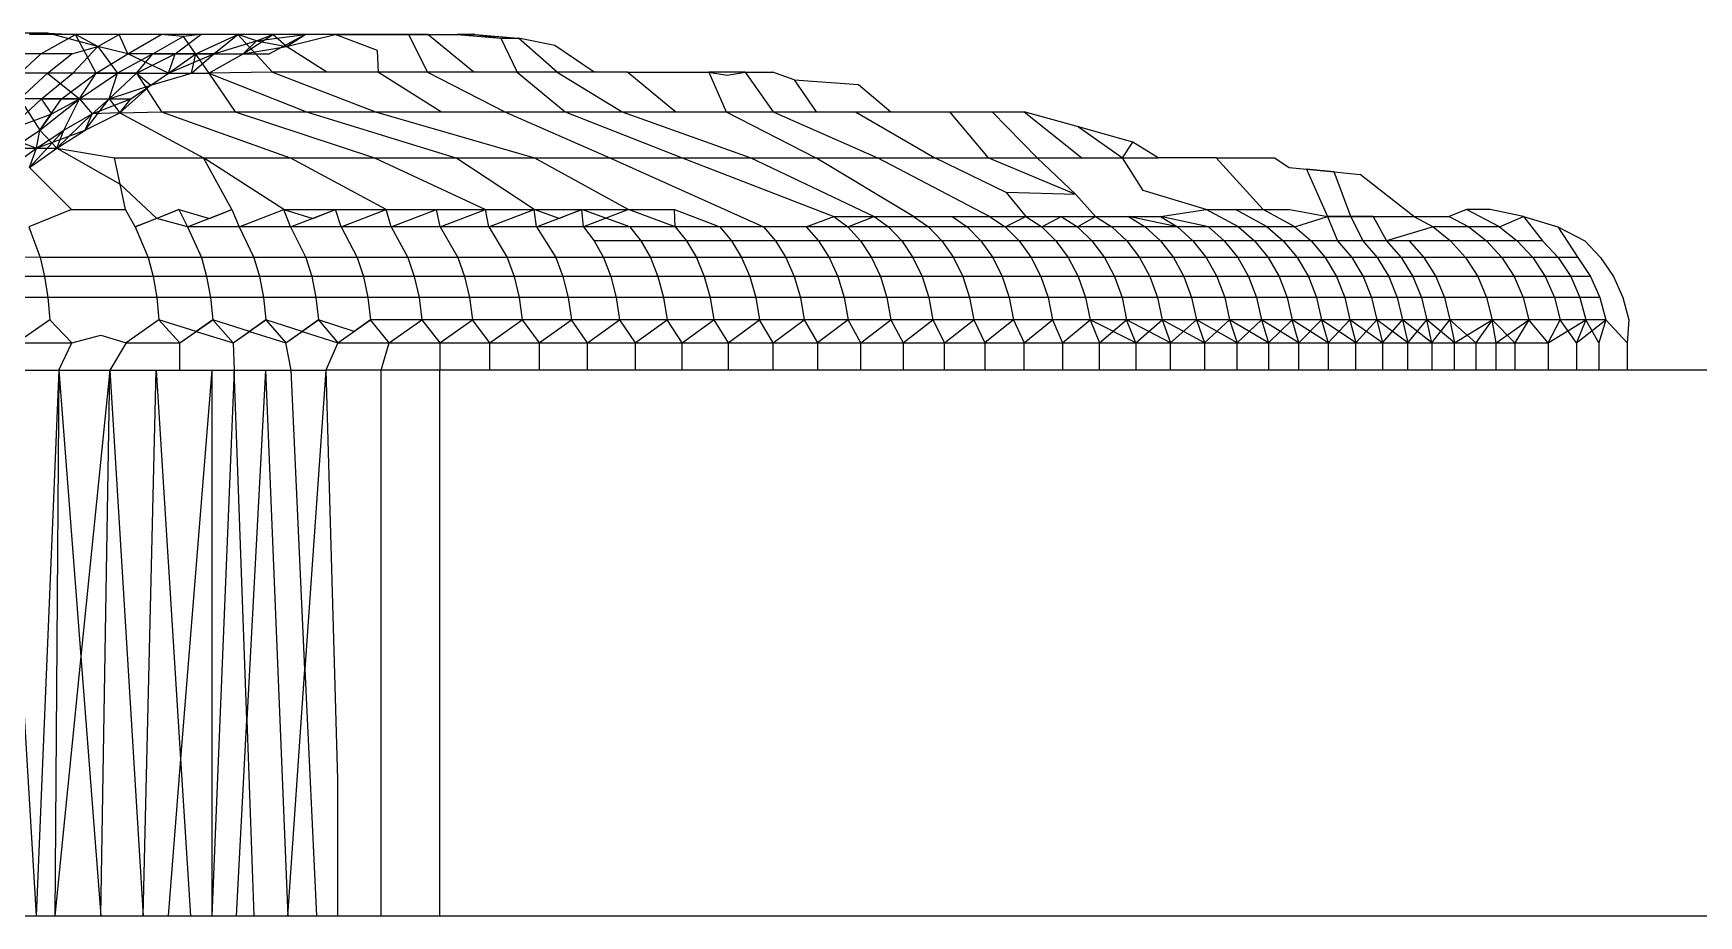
# Model space of a CAD drawing. Header units: inches. Extents: x 17 to 4615, y 5 to 3256.
# Drawn here: x 749.887 to 752.328, y 2597.352 to 2598.646 of the extents above; entities that cross this region are included whole.
import ezdxf

# ---------------------------------------------------------------- set-up
doc = ezdxf.new("R2010")
doc.units = ezdxf.units.IN
doc.header["$MEASUREMENT"] = 0

msp = doc.modelspace()

# ---------------------------------------------------------------- linework, layer by layer
for p, q in [((749.9076, 2598.6464), (749.8426, 2598.6464)), ((749.8809, 2598.6446), (749.9076, 2598.6464)), ((749.9482, 2598.6446), (749.8809, 2598.6446)), ((749.8973, 2598.6165), (749.9482, 2598.6446)), ((749.9076, 2598.6464), (749.9482, 2598.6446)), ((749.9813, 2598.6272), (749.9076, 2598.6464)), ((750.0126, 2598.6446), (749.9482, 2598.6446)), ((749.9813, 2598.6272), (749.9482, 2598.6446)), ((749.9787, 2598.588), (749.9482, 2598.6446)), ((749.9813, 2598.6272), (750.0126, 2598.6446)), ((750.0738, 2598.6446), (750.0126, 2598.6446)), ((750.025, 2598.6165), (750.0126, 2598.6446)), ((750.025, 2598.6165), (750.0738, 2598.6446)), ((750.0615, 2598.6165), (750.106, 2598.6416)), ((750.1319, 2598.6446), (750.0738, 2598.6446)), ((750.106, 2598.6416), (750.0738, 2598.6446)), ((750.0947, 2598.6165), (750.1319, 2598.6446)), ((750.1319, 2598.6446), (750.106, 2598.6416)), ((750.106, 2598.6416), (750.1438, 2598.588)), ((750.1247, 2598.6165), (750.1865, 2598.6446)), ((750.1865, 2598.6446), (750.1319, 2598.6446)), ((750.1513, 2598.6165), (750.1865, 2598.6446)), ((750.1513, 2598.6165), (750.2136, 2598.6356)), ((750.2377, 2598.6446), (750.1865, 2598.6446)), ((750.2136, 2598.6356), (750.1865, 2598.6446)), ((750.2373, 2598.5896), (750.1865, 2598.6446)), ((750.1943, 2598.6165), (750.2377, 2598.6446)), ((750.1943, 2598.6165), (750.2136, 2598.6356)), ((750.2136, 2598.6356), (750.2377, 2598.6446)), ((750.2136, 2598.6356), (750.2853, 2598.6446)), ((750.2136, 2598.6356), (750.2575, 2598.6272)), ((750.2322, 2598.6165), (750.2853, 2598.6446)), ((750.2853, 2598.6446), (750.2377, 2598.6446)), ((750.2575, 2598.6272), (750.2377, 2598.6446)), ((750.2575, 2598.6272), (750.2853, 2598.6446)), ((750.2575, 2598.6272), (750.3291, 2598.6446)), ((750.3291, 2598.6446), (750.2853, 2598.6446)), ((750.369, 2598.6446), (750.3291, 2598.6446)), ((750.3291, 2598.6446), (750.405, 2598.6446)), ((750.3912, 2598.621), (750.3291, 2598.6446)), ((750.405, 2598.6446), (750.369, 2598.6446)), ((750.369, 2598.6446), (750.437, 2598.6446)), ((750.437, 2598.6446), (750.405, 2598.6446)), ((750.405, 2598.6446), (750.4649, 2598.6446)), ((750.4649, 2598.6446), (750.437, 2598.6446)), ((750.437, 2598.6446), (750.508, 2598.6446)), ((750.4646, 2598.5896), (750.437, 2598.6446)), ((750.4649, 2598.6446), (750.508, 2598.6446)), ((750.4649, 2598.6446), (750.5341, 2598.6446)), ((750.5323, 2598.5896), (750.4649, 2598.6446)), ((750.508, 2598.6446), (750.5719, 2598.6391)), ((750.5341, 2598.6446), (750.508, 2598.6446)), ((750.5341, 2598.6446), (750.5719, 2598.6391)), ((750.5341, 2598.6446), (750.598, 2598.6391)), ((750.5719, 2598.6391), (750.598, 2598.6391)), ((750.5719, 2598.6391), (750.5957, 2598.5896)), ((750.6513, 2598.6283), (750.598, 2598.6391)), ((750.6545, 2598.5896), (750.598, 2598.6391)), ((749.8973, 2598.6165), (749.849, 2598.6165)), ((749.8674, 2598.588), (749.8973, 2598.6165)), ((749.9429, 2598.6165), (749.8973, 2598.6165)), ((749.9074, 2598.588), (749.9429, 2598.6165)), ((749.9429, 2598.6165), (749.9813, 2598.6272)), ((749.9445, 2598.588), (749.9813, 2598.6272)), ((749.9787, 2598.588), (750.025, 2598.6165)), ((750.025, 2598.6165), (749.9813, 2598.6272)), ((749.9813, 2598.6272), (750.0099, 2598.588)), ((750.0615, 2598.6165), (750.0099, 2598.588)), ((750.0615, 2598.6165), (750.025, 2598.6165)), ((750.0847, 2598.588), (750.025, 2598.6165)), ((750.038, 2598.588), (750.0615, 2598.6165)), ((750.038, 2598.588), (750.0947, 2598.6165)), ((750.0947, 2598.6165), (750.0615, 2598.6165)), ((750.0615, 2598.6165), (750.1247, 2598.6165)), ((750.0847, 2598.588), (750.1247, 2598.6165)), ((750.0847, 2598.588), (750.1513, 2598.6165)), ((750.0847, 2598.588), (750.0947, 2598.6165)), ((750.1247, 2598.6165), (750.0947, 2598.6165)), ((750.0947, 2598.6165), (750.1513, 2598.6165)), ((750.1184, 2598.588), (750.1513, 2598.6165)), ((750.1184, 2598.588), (750.1247, 2598.6165)), ((750.1513, 2598.6165), (750.1247, 2598.6165)), ((750.1247, 2598.6165), (750.1943, 2598.6165)), ((750.1438, 2598.588), (750.1943, 2598.6165)), ((750.1513, 2598.6165), (750.1943, 2598.6165)), ((750.1943, 2598.6165), (750.2575, 2598.6272)), ((750.1943, 2598.6165), (750.2322, 2598.6165)), ((750.317, 2598.5896), (750.2575, 2598.6272)), ((750.3928, 2598.5896), (750.3912, 2598.621)), ((750.7087, 2598.5896), (750.6513, 2598.6283)), ((749.8667, 2598.5504), (749.9074, 2598.588)), ((749.9074, 2598.588), (749.8674, 2598.588)), ((749.8987, 2598.5504), (749.9445, 2598.588)), ((749.9445, 2598.588), (749.9074, 2598.588)), ((749.9787, 2598.588), (749.9074, 2598.588)), ((749.9074, 2598.588), (749.9542, 2598.5504)), ((749.9279, 2598.5504), (749.9787, 2598.588)), ((749.9787, 2598.588), (749.9445, 2598.588)), ((749.9542, 2598.5504), (749.9787, 2598.588)), ((749.9542, 2598.5504), (750.0099, 2598.588)), ((750.0099, 2598.588), (749.9787, 2598.588)), ((749.9787, 2598.588), (750.038, 2598.588)), ((749.9979, 2598.5504), (750.038, 2598.588)), ((749.9979, 2598.5504), (750.0099, 2598.588)), ((750.038, 2598.588), (750.0099, 2598.588)), ((750.0099, 2598.588), (750.0847, 2598.588)), ((750.0295, 2598.5504), (750.0847, 2598.588)), ((750.038, 2598.588), (750.0847, 2598.588)), ((750.038, 2598.588), (750.0588, 2598.5703)), ((750.038, 2598.588), (750.0742, 2598.5312)), ((750.0588, 2598.5703), (750.0847, 2598.588)), ((750.0588, 2598.5703), (750.1184, 2598.588)), ((750.0847, 2598.588), (750.1184, 2598.588)), ((750.0847, 2598.588), (750.1438, 2598.588)), ((750.1184, 2598.588), (750.1438, 2598.588)), ((750.2373, 2598.5896), (750.1438, 2598.588)), ((750.1438, 2598.588), (750.2871, 2598.5312)), ((750.1438, 2598.588), (750.1824, 2598.5312)), ((750.317, 2598.5896), (750.2373, 2598.5896)), ((750.2373, 2598.5896), (750.3881, 2598.5312)), ((750.3928, 2598.5896), (750.317, 2598.5896)), ((750.4646, 2598.5896), (750.3928, 2598.5896)), ((750.3928, 2598.5896), (750.4851, 2598.5312)), ((750.5323, 2598.5896), (750.4646, 2598.5896)), ((750.4646, 2598.5896), (750.5779, 2598.5312)), ((750.5957, 2598.5896), (750.5323, 2598.5896)), ((750.6545, 2598.5896), (750.5957, 2598.5896)), ((750.5957, 2598.5896), (750.6662, 2598.5312)), ((750.7087, 2598.5896), (750.6545, 2598.5896)), ((750.6545, 2598.5896), (750.7499, 2598.5312)), ((750.7582, 2598.5896), (750.7087, 2598.5896)), ((750.7582, 2598.5896), (750.8287, 2598.5312)), ((750.7582, 2598.5896), (750.8768, 2598.5896)), ((750.9302, 2598.5896), (750.8768, 2598.5896)), ((750.8768, 2598.5896), (750.9038, 2598.5851)), ((750.8768, 2598.5896), (750.9024, 2598.5312)), ((750.9038, 2598.5851), (750.9302, 2598.5896)), ((750.9302, 2598.5896), (750.9706, 2598.5896)), ((750.9302, 2598.5896), (750.971, 2598.5312)), ((751.0022, 2598.578), (750.9706, 2598.5896)), ((749.9979, 2598.5504), (750.0588, 2598.5703)), ((750.0134, 2598.5296), (750.0588, 2598.5703)), ((751.0022, 2598.578), (751.0964, 2598.5711)), ((751.0022, 2598.578), (751.0341, 2598.5312)), ((751.0964, 2598.5711), (751.1436, 2598.5312)), ((749.8497, 2598.5042), (749.8987, 2598.5504)), ((749.8987, 2598.5504), (749.8667, 2598.5504)), ((749.8667, 2598.5504), (749.8961, 2598.5042)), ((749.8961, 2598.5042), (749.9279, 2598.5504)), ((749.8961, 2598.5042), (749.9542, 2598.5504)), ((749.9279, 2598.5504), (749.8987, 2598.5504)), ((749.9137, 2598.5284), (749.8987, 2598.5504)), ((749.8987, 2598.5504), (749.9542, 2598.5504)), ((749.9137, 2598.5284), (749.9542, 2598.5504)), ((749.9542, 2598.5504), (749.9279, 2598.5504)), ((749.9279, 2598.5504), (749.9979, 2598.5504)), ((749.9313, 2598.5042), (749.9542, 2598.5504)), ((749.9542, 2598.5504), (749.9979, 2598.5504)), ((749.9542, 2598.5504), (749.9727, 2598.5284)), ((749.9624, 2598.5042), (749.9979, 2598.5504)), ((749.9727, 2598.5284), (749.9979, 2598.5504)), ((749.9727, 2598.5284), (750.0295, 2598.5504)), ((749.9979, 2598.5504), (750.0295, 2598.5504)), ((749.9979, 2598.5504), (750.0134, 2598.5296)), ((750.0134, 2598.5296), (750.0295, 2598.5504)), ((749.8497, 2598.5042), (749.9137, 2598.5284)), ((749.8961, 2598.5042), (749.9137, 2598.5284)), ((749.9211, 2598.4779), (749.9727, 2598.5284)), ((749.9313, 2598.5042), (749.9727, 2598.5284)), ((749.9624, 2598.5042), (750.0134, 2598.5296)), ((749.9624, 2598.5042), (749.9727, 2598.5284)), ((750.0134, 2598.5296), (749.9727, 2598.5284)), ((750.0134, 2598.5296), (750.0742, 2598.5312)), ((750.0134, 2598.5296), (750.1359, 2598.4639)), ((750.0742, 2598.5312), (750.1824, 2598.5312)), ((750.0742, 2598.5312), (750.2631, 2598.4639)), ((750.1824, 2598.5312), (750.2871, 2598.5312)), ((750.1824, 2598.5312), (750.3865, 2598.4639)), ((750.2871, 2598.5312), (750.3881, 2598.5312)), ((750.2871, 2598.5312), (750.506, 2598.4639)), ((750.3881, 2598.5312), (750.4851, 2598.5312)), ((750.3881, 2598.5312), (750.6212, 2598.4639)), ((750.4851, 2598.5312), (750.5779, 2598.5312)), ((750.5779, 2598.5312), (750.6662, 2598.5312)), ((750.5779, 2598.5312), (750.7319, 2598.4639)), ((750.6662, 2598.5312), (750.7499, 2598.5312)), ((750.6662, 2598.5312), (750.8377, 2598.4639)), ((750.7499, 2598.5312), (750.8287, 2598.5312)), ((750.7499, 2598.5312), (750.9385, 2598.4639)), ((750.8287, 2598.5312), (750.9024, 2598.5312)), ((750.9024, 2598.5312), (750.971, 2598.5312)), ((750.9024, 2598.5312), (751.0339, 2598.4639)), ((750.971, 2598.5312), (751.0341, 2598.5312)), ((750.971, 2598.5312), (751.1239, 2598.4639)), ((751.0341, 2598.5312), (751.0917, 2598.5312)), ((751.0917, 2598.5312), (751.1436, 2598.5312)), ((751.0917, 2598.5312), (751.208, 2598.4639)), ((751.1436, 2598.5312), (751.1897, 2598.5312)), ((751.1897, 2598.5312), (751.2299, 2598.5312)), ((751.1897, 2598.5312), (751.2641, 2598.5312)), ((751.2299, 2598.5312), (751.2641, 2598.5312)), ((751.2299, 2598.5312), (751.2921, 2598.5312)), ((751.2299, 2598.5312), (751.2862, 2598.4639)), ((751.2641, 2598.5312), (751.2921, 2598.5312)), ((751.2641, 2598.5312), (751.3392, 2598.5312)), ((751.2921, 2598.5312), (751.3392, 2598.5312)), ((751.2921, 2598.5312), (751.3582, 2598.4639)), ((751.4189, 2598.5091), (751.3392, 2598.5312)), ((751.3392, 2598.5312), (751.4239, 2598.4639)), ((749.8224, 2598.5042), (749.8911, 2598.4779)), ((749.857, 2598.4779), (749.8961, 2598.5042)), ((749.8811, 2598.4496), (749.9313, 2598.5042)), ((749.8911, 2598.4779), (749.9313, 2598.5042)), ((749.8911, 2598.4779), (749.9624, 2598.5042)), ((749.8911, 2598.4779), (749.8961, 2598.5042)), ((749.8961, 2598.5042), (749.9211, 2598.4779)), ((749.9211, 2598.4779), (749.9624, 2598.5042)), ((749.9211, 2598.4779), (749.9313, 2598.5042)), ((751.4987, 2598.4869), (751.4189, 2598.5091)), ((751.4189, 2598.5091), (751.4831, 2598.4639)), ((751.4831, 2598.4639), (751.4987, 2598.4869)), ((751.5357, 2598.4639), (751.4987, 2598.4869)), ((749.8521, 2598.4496), (749.8911, 2598.4779)), ((749.857, 2598.4779), (749.8911, 2598.4779)), ((749.8811, 2598.4496), (749.9211, 2598.4779)), ((749.8811, 2598.4496), (749.8911, 2598.4779)), ((749.8911, 2598.4779), (749.9211, 2598.4779)), ((749.9211, 2598.4779), (750.0054, 2598.4639)), ((749.9211, 2598.4779), (750.0137, 2598.425)), ((750.0054, 2598.4639), (750.1359, 2598.4639)), ((750.0137, 2598.425), (750.0054, 2598.4639)), ((750.1359, 2598.4639), (750.2631, 2598.4639)), ((750.2539, 2598.3878), (750.1359, 2598.4639)), ((750.1774, 2598.3878), (750.1359, 2598.4639)), ((750.2631, 2598.4639), (750.3865, 2598.4639)), ((750.404, 2598.3878), (750.2631, 2598.4639)), ((750.3865, 2598.4639), (750.506, 2598.4639)), ((750.3865, 2598.4639), (750.5496, 2598.3878)), ((750.506, 2598.4639), (750.6212, 2598.4639)), ((750.6207, 2598.3878), (750.506, 2598.4639)), ((750.6212, 2598.4639), (750.7319, 2598.4639)), ((750.6212, 2598.4639), (750.7591, 2598.3878)), ((750.7319, 2598.4639), (750.8377, 2598.4639)), ((750.7319, 2598.4639), (750.9568, 2598.3624)), ((750.8377, 2598.4639), (750.9385, 2598.4639)), ((750.8377, 2598.4639), (751.0599, 2598.3778)), ((750.9385, 2598.4639), (751.0339, 2598.4639)), ((750.9385, 2598.4639), (751.1192, 2598.3778)), ((751.0339, 2598.4639), (751.1239, 2598.4639)), ((751.177, 2598.3778), (751.0339, 2598.4639)), ((751.1239, 2598.4639), (751.208, 2598.4639)), ((751.2883, 2598.3778), (751.1239, 2598.4639)), ((751.208, 2598.4639), (751.2862, 2598.4639)), ((751.313, 2598.4129), (751.208, 2598.4639)), ((751.2862, 2598.4639), (751.3582, 2598.4639)), ((751.4149, 2598.41), (751.2862, 2598.4639)), ((751.3582, 2598.4639), (751.4239, 2598.4639)), ((751.4149, 2598.41), (751.3582, 2598.4639)), ((751.4239, 2598.4639), (751.4831, 2598.4639)), ((751.4831, 2598.4639), (751.5357, 2598.4639)), ((751.5138, 2598.4161), (751.4831, 2598.4639)), ((751.6205, 2598.4639), (751.5357, 2598.4639)), ((751.6895, 2598.3878), (751.6205, 2598.4639)), ((751.6205, 2598.4639), (751.7062, 2598.4639)), ((751.7062, 2598.4639), (751.7278, 2598.4497)), ((749.9424, 2598.3878), (749.8811, 2598.4496)), ((751.7278, 2598.4497), (751.7938, 2598.4432)), ((751.7278, 2598.4497), (751.7533, 2598.4472)), ((751.7533, 2598.4472), (751.7837, 2598.3778)), ((751.7938, 2598.4432), (751.7533, 2598.4472)), ((751.7938, 2598.4432), (751.8319, 2598.4395)), ((751.8182, 2598.3778), (751.7938, 2598.4432)), ((751.9105, 2598.3778), (751.8319, 2598.4395)), ((750.0216, 2598.3878), (750.0137, 2598.425)), ((750.0675, 2598.375), (750.0137, 2598.425)), ((751.313, 2598.4129), (751.3416, 2598.3778)), ((751.4149, 2598.41), (751.313, 2598.4129)), ((751.6061, 2598.3878), (751.5138, 2598.4161)), ((751.4436, 2598.3778), (751.4149, 2598.41)), ((749.9424, 2598.3878), (749.8797, 2598.3624)), ((749.9424, 2598.3878), (750.0216, 2598.3878)), ((750.0357, 2598.3624), (750.0216, 2598.3878)), ((750.0357, 2598.3624), (750.1, 2598.3878)), ((750.0675, 2598.375), (750.0357, 2598.3624)), ((750.1, 2598.3878), (750.0675, 2598.375)), ((750.1125, 2598.3624), (750.0675, 2598.375)), ((750.1, 2598.3878), (750.1125, 2598.3624)), ((750.1, 2598.3878), (750.1446, 2598.375)), ((750.1125, 2598.3624), (750.1774, 2598.3878)), ((750.1446, 2598.375), (750.1774, 2598.3878)), ((750.1774, 2598.3878), (750.1885, 2598.3624)), ((750.1885, 2598.3624), (750.2539, 2598.3878)), ((750.2539, 2598.3878), (750.3295, 2598.3878)), ((750.2636, 2598.3624), (750.2539, 2598.3878)), ((750.2539, 2598.3878), (750.2962, 2598.375)), ((750.2636, 2598.3624), (750.3295, 2598.3878)), ((750.2962, 2598.375), (750.3295, 2598.3878)), ((750.3295, 2598.3878), (750.404, 2598.3878)), ((750.3377, 2598.3624), (750.3295, 2598.3878)), ((750.3377, 2598.3624), (750.404, 2598.3878)), ((750.404, 2598.3878), (750.4774, 2598.3878)), ((750.411, 2598.3624), (750.404, 2598.3878)), ((750.411, 2598.3624), (750.4774, 2598.3878)), ((750.4774, 2598.3878), (750.5496, 2598.3878)), ((750.4832, 2598.3624), (750.4774, 2598.3878)), ((750.4832, 2598.3624), (750.5496, 2598.3878)), ((750.5496, 2598.3878), (750.6207, 2598.3878)), ((750.5543, 2598.3624), (750.5496, 2598.3878)), ((750.5543, 2598.3624), (750.6207, 2598.3878)), ((750.6207, 2598.3878), (750.6905, 2598.3878)), ((750.6244, 2598.3624), (750.6207, 2598.3878)), ((750.6572, 2598.375), (750.6207, 2598.3878)), ((750.6244, 2598.3624), (750.6905, 2598.3878)), ((750.6905, 2598.3878), (750.6572, 2598.375)), ((750.6905, 2598.3878), (750.7591, 2598.3878)), ((750.7611, 2598.3624), (750.6905, 2598.3878)), ((750.6933, 2598.3624), (750.6905, 2598.3878)), ((750.7591, 2598.3878), (750.6933, 2598.3624)), ((750.7591, 2598.3878), (750.8263, 2598.3878)), ((750.8276, 2598.3624), (750.7591, 2598.3878)), ((750.8263, 2598.3878), (750.8928, 2598.3624)), ((750.8276, 2598.3624), (750.8263, 2598.3878)), ((751.0194, 2598.3624), (751.0599, 2598.3778)), ((751.0599, 2598.3778), (751.0806, 2598.3624)), ((751.0599, 2598.3778), (751.1192, 2598.3778)), ((751.0806, 2598.3624), (751.1192, 2598.3778)), ((751.1192, 2598.3778), (751.1405, 2598.3624)), ((751.1192, 2598.3778), (751.177, 2598.3778)), ((751.177, 2598.3778), (751.1988, 2598.3624)), ((751.177, 2598.3778), (751.2334, 2598.3778)), ((751.2334, 2598.3778), (751.2557, 2598.3624)), ((751.2334, 2598.3778), (751.2883, 2598.3778)), ((751.2883, 2598.3778), (751.3111, 2598.3624)), ((751.2883, 2598.3778), (751.3416, 2598.3778)), ((751.3111, 2598.3624), (751.3416, 2598.3778)), ((751.3416, 2598.3778), (751.3649, 2598.3624)), ((751.3416, 2598.3778), (751.3934, 2598.3778)), ((751.3649, 2598.3624), (751.3934, 2598.3778)), ((751.3934, 2598.3778), (751.4171, 2598.3624)), ((751.3934, 2598.3778), (751.4436, 2598.3778)), ((751.4171, 2598.3624), (751.4436, 2598.3778)), ((751.4436, 2598.3778), (751.4677, 2598.3624)), ((751.4436, 2598.3778), (751.4921, 2598.3778)), ((751.4921, 2598.3778), (751.5167, 2598.3624)), ((751.4921, 2598.3778), (751.539, 2598.3778)), ((751.564, 2598.3624), (751.4921, 2598.3778)), ((751.539, 2598.3778), (751.6061, 2598.3878)), ((751.539, 2598.3778), (751.564, 2598.3624)), ((751.6096, 2598.3624), (751.539, 2598.3778)), ((751.6061, 2598.3878), (751.6488, 2598.3878)), ((751.6534, 2598.3624), (751.6061, 2598.3878)), ((751.6488, 2598.3878), (751.6895, 2598.3878)), ((751.6955, 2598.3624), (751.6488, 2598.3878)), ((751.6895, 2598.3878), (751.7284, 2598.3878)), ((751.7358, 2598.3624), (751.6895, 2598.3878)), ((751.7284, 2598.3878), (751.7837, 2598.3778)), ((751.7358, 2598.3624), (751.7837, 2598.3778)), ((751.7837, 2598.3778), (751.7985, 2598.3422)), ((751.7837, 2598.3778), (751.8182, 2598.3778)), ((751.8508, 2598.3778), (751.7837, 2598.3778)), ((751.8182, 2598.3778), (751.8355, 2598.3422)), ((751.8182, 2598.3778), (751.8508, 2598.3778)), ((751.8508, 2598.3778), (751.8705, 2598.3422)), ((751.8508, 2598.3778), (751.9105, 2598.3778)), ((751.9105, 2598.3778), (751.9388, 2598.3624)), ((751.9105, 2598.3778), (751.9624, 2598.3778)), ((751.9876, 2598.3878), (751.9624, 2598.3778)), ((751.9624, 2598.3778), (751.9913, 2598.3624)), ((752.0358, 2598.3624), (751.9876, 2598.3878)), ((752.0222, 2598.3878), (751.9876, 2598.3878)), ((752.0713, 2598.3778), (752.0222, 2598.3878)), ((752.0358, 2598.3624), (752.0713, 2598.3778)), ((752.0713, 2598.3778), (752.0991, 2598.3422)), ((752.0713, 2598.3778), (752.1215, 2598.3624)), ((749.8797, 2598.3624), (749.8967, 2598.3178)), ((750.0357, 2598.3624), (750.0549, 2598.3178)), ((750.1125, 2598.3624), (750.1329, 2598.3178)), ((750.1885, 2598.3624), (750.1125, 2598.3624)), ((750.1885, 2598.3624), (750.21, 2598.3178)), ((750.2636, 2598.3624), (750.1885, 2598.3624)), ((750.2636, 2598.3624), (750.2862, 2598.3178)), ((750.3377, 2598.3624), (750.2636, 2598.3624)), ((750.3377, 2598.3624), (750.3615, 2598.3178)), ((750.411, 2598.3624), (750.3377, 2598.3624)), ((750.411, 2598.3624), (750.4358, 2598.3178)), ((750.4832, 2598.3624), (750.411, 2598.3624)), ((750.4832, 2598.3624), (750.5091, 2598.3178)), ((750.5543, 2598.3624), (750.4832, 2598.3624)), ((750.5543, 2598.3624), (750.5813, 2598.3178)), ((750.6244, 2598.3624), (750.5543, 2598.3624)), ((750.6244, 2598.3624), (750.6524, 2598.3178)), ((750.6933, 2598.3624), (750.6244, 2598.3624)), ((750.6933, 2598.3624), (750.7089, 2598.3422)), ((750.7611, 2598.3624), (750.6933, 2598.3624)), ((750.7089, 2598.3422), (750.7224, 2598.3178)), ((750.7772, 2598.3422), (750.7089, 2598.3422)), ((750.7611, 2598.3624), (750.7772, 2598.3422)), ((750.8276, 2598.3624), (750.7611, 2598.3624)), ((750.7772, 2598.3422), (750.7911, 2598.3178)), ((750.8442, 2598.3422), (750.7772, 2598.3422)), ((750.8276, 2598.3624), (750.8442, 2598.3422)), ((750.8928, 2598.3624), (750.8276, 2598.3624)), ((750.8442, 2598.3422), (750.8586, 2598.3178)), ((750.91, 2598.3422), (750.8442, 2598.3422)), ((750.8928, 2598.3624), (750.91, 2598.3422)), ((750.9568, 2598.3624), (750.8928, 2598.3624)), ((750.91, 2598.3422), (750.9248, 2598.3178)), ((750.9745, 2598.3422), (750.91, 2598.3422)), ((750.9568, 2598.3624), (750.9745, 2598.3422)), ((751.0194, 2598.3624), (750.9568, 2598.3624)), ((750.9745, 2598.3422), (750.9897, 2598.3178)), ((751.0376, 2598.3422), (750.9745, 2598.3422)), ((751.0194, 2598.3624), (751.0376, 2598.3422)), ((751.0806, 2598.3624), (751.0194, 2598.3624)), ((751.0376, 2598.3422), (751.0533, 2598.3178)), ((751.0993, 2598.3422), (751.0376, 2598.3422)), ((751.0806, 2598.3624), (751.0993, 2598.3422)), ((751.1405, 2598.3624), (751.0806, 2598.3624)), ((751.0993, 2598.3422), (751.1154, 2598.3178)), ((751.1596, 2598.3422), (751.0993, 2598.3422)), ((751.1405, 2598.3624), (751.1596, 2598.3422)), ((751.1988, 2598.3624), (751.1405, 2598.3624)), ((751.1596, 2598.3422), (751.1761, 2598.3178)), ((751.2185, 2598.3422), (751.1596, 2598.3422)), ((751.1988, 2598.3624), (751.2185, 2598.3422)), ((751.2557, 2598.3624), (751.1988, 2598.3624)), ((751.2185, 2598.3422), (751.2354, 2598.3178)), ((751.2758, 2598.3422), (751.2185, 2598.3422)), ((751.2557, 2598.3624), (751.2758, 2598.3422)), ((751.3111, 2598.3624), (751.2557, 2598.3624)), ((751.2758, 2598.3422), (751.2931, 2598.3178)), ((751.3316, 2598.3422), (751.2758, 2598.3422)), ((751.3111, 2598.3624), (751.3316, 2598.3422)), ((751.3649, 2598.3624), (751.3111, 2598.3624)), ((751.3316, 2598.3422), (751.3493, 2598.3178)), ((751.3858, 2598.3422), (751.3316, 2598.3422)), ((751.3649, 2598.3624), (751.3858, 2598.3422)), ((751.4171, 2598.3624), (751.3649, 2598.3624)), ((751.3858, 2598.3422), (751.4039, 2598.3178)), ((751.4385, 2598.3422), (751.3858, 2598.3422)), ((751.4171, 2598.3624), (751.4385, 2598.3422)), ((751.4677, 2598.3624), (751.4171, 2598.3624)), ((751.4385, 2598.3422), (751.4569, 2598.3178)), ((751.4895, 2598.3422), (751.4385, 2598.3422)), ((751.4677, 2598.3624), (751.4895, 2598.3422)), ((751.5167, 2598.3624), (751.4677, 2598.3624)), ((751.4895, 2598.3422), (751.5083, 2598.3178)), ((751.5389, 2598.3422), (751.4895, 2598.3422)), ((751.5167, 2598.3624), (751.5389, 2598.3422)), ((751.564, 2598.3624), (751.5167, 2598.3624)), ((751.5389, 2598.3422), (751.5579, 2598.3178)), ((751.5865, 2598.3422), (751.5389, 2598.3422)), ((751.564, 2598.3624), (751.5865, 2598.3422)), ((751.6096, 2598.3624), (751.564, 2598.3624)), ((751.5865, 2598.3422), (751.6059, 2598.3178)), ((751.6325, 2598.3422), (751.5865, 2598.3422)), ((751.6096, 2598.3624), (751.6325, 2598.3422)), ((751.6534, 2598.3624), (751.6096, 2598.3624)), ((751.6325, 2598.3422), (751.6522, 2598.3178)), ((751.6766, 2598.3422), (751.6325, 2598.3422)), ((751.6534, 2598.3624), (751.6766, 2598.3422)), ((751.6955, 2598.3624), (751.6534, 2598.3624)), ((751.6766, 2598.3422), (751.6967, 2598.3178)), ((751.7191, 2598.3422), (751.6766, 2598.3422)), ((751.6955, 2598.3624), (751.7191, 2598.3422)), ((751.7358, 2598.3624), (751.6955, 2598.3624)), ((751.7191, 2598.3422), (751.7394, 2598.3178)), ((751.7597, 2598.3422), (751.7191, 2598.3422)), ((751.7358, 2598.3624), (751.7597, 2598.3422)), ((751.7597, 2598.3422), (751.7803, 2598.3178)), ((751.7985, 2598.3422), (751.7597, 2598.3422)), ((751.7985, 2598.3422), (751.8193, 2598.3178)), ((751.8355, 2598.3422), (751.7985, 2598.3422)), ((751.8355, 2598.3422), (751.8565, 2598.3178)), ((751.8705, 2598.3422), (751.8355, 2598.3422)), ((751.9388, 2598.3624), (751.8705, 2598.3422)), ((751.8705, 2598.3422), (751.8919, 2598.3178)), ((751.9037, 2598.3422), (751.8705, 2598.3422)), ((751.9037, 2598.3422), (751.9253, 2598.3178)), ((751.9644, 2598.3422), (751.9037, 2598.3422)), ((751.9388, 2598.3624), (751.9644, 2598.3422)), ((751.9913, 2598.3624), (751.9388, 2598.3624)), ((751.9644, 2598.3422), (751.9863, 2598.3178)), ((752.0172, 2598.3422), (751.9644, 2598.3422)), ((751.9913, 2598.3624), (752.0172, 2598.3422)), ((752.0358, 2598.3624), (751.9913, 2598.3624)), ((752.0172, 2598.3422), (752.0395, 2598.3178)), ((752.0621, 2598.3422), (752.0172, 2598.3422)), ((752.0358, 2598.3624), (752.0621, 2598.3422)), ((752.0621, 2598.3422), (752.0848, 2598.3178)), ((752.0991, 2598.3422), (752.0621, 2598.3422)), ((752.0991, 2598.3422), (752.1219, 2598.3178)), ((752.1215, 2598.3624), (752.1509, 2598.3178)), ((752.1215, 2598.3624), (752.1609, 2598.3422)), ((752.1609, 2598.3422), (752.1842, 2598.3178)), ((749.8967, 2598.3178), (749.7402, 2598.318)), ((749.8967, 2598.3178), (749.903, 2598.2897)), ((750.0549, 2598.3178), (749.8967, 2598.3178)), ((750.0549, 2598.3178), (750.0621, 2598.2897)), ((750.1329, 2598.3178), (750.0549, 2598.3178)), ((750.1329, 2598.3178), (750.1405, 2598.2897)), ((750.21, 2598.3178), (750.1329, 2598.3178)), ((750.21, 2598.3178), (750.2181, 2598.2897)), ((750.2862, 2598.3178), (750.21, 2598.3178)), ((750.2862, 2598.3178), (750.2947, 2598.2897)), ((750.3615, 2598.3178), (750.2862, 2598.3178)), ((750.3615, 2598.3178), (750.3704, 2598.2897)), ((750.4358, 2598.3178), (750.3615, 2598.3178)), ((750.4358, 2598.3178), (750.4451, 2598.2897)), ((750.5091, 2598.3178), (750.4358, 2598.3178)), ((750.5091, 2598.3178), (750.5188, 2598.2897)), ((750.5813, 2598.3178), (750.5091, 2598.3178)), ((750.5813, 2598.3178), (750.5914, 2598.2897)), ((750.6524, 2598.3178), (750.5813, 2598.3178)), ((750.6524, 2598.3178), (750.6629, 2598.2897)), ((750.7224, 2598.3178), (750.6524, 2598.3178)), ((750.7224, 2598.3178), (750.7332, 2598.2897)), ((750.7911, 2598.3178), (750.7224, 2598.3178)), ((750.7911, 2598.3178), (750.8023, 2598.2897)), ((750.8586, 2598.3178), (750.7911, 2598.3178)), ((750.8586, 2598.3178), (750.8702, 2598.2897)), ((750.9248, 2598.3178), (750.8586, 2598.3178)), ((750.9248, 2598.3178), (750.9368, 2598.2897)), ((750.9897, 2598.3178), (750.9248, 2598.3178)), ((750.9897, 2598.3178), (751.0021, 2598.2897)), ((751.0533, 2598.3178), (750.9897, 2598.3178)), ((751.0533, 2598.3178), (751.0659, 2598.2897)), ((751.1154, 2598.3178), (751.0533, 2598.3178)), ((751.1154, 2598.3178), (751.1284, 2598.2897)), ((751.1761, 2598.3178), (751.1154, 2598.3178)), ((751.1761, 2598.3178), (751.1895, 2598.2897)), ((751.2354, 2598.3178), (751.1761, 2598.3178)), ((751.2354, 2598.3178), (751.249, 2598.2897)), ((751.2931, 2598.3178), (751.2354, 2598.3178)), ((751.2931, 2598.3178), (751.307, 2598.2897)), ((751.3493, 2598.3178), (751.2931, 2598.3178)), ((751.3493, 2598.3178), (751.3636, 2598.2897)), ((751.4039, 2598.3178), (751.3493, 2598.3178)), ((751.4039, 2598.3178), (751.4185, 2598.2897)), ((751.4569, 2598.3178), (751.4039, 2598.3178)), ((751.4569, 2598.3178), (751.4718, 2598.2897)), ((751.5083, 2598.3178), (751.4569, 2598.3178)), ((751.5083, 2598.3178), (751.5234, 2598.2897)), ((751.5579, 2598.3178), (751.5083, 2598.3178)), ((751.5579, 2598.3178), (751.5733, 2598.2897)), ((751.6059, 2598.3178), (751.5579, 2598.3178)), ((751.6059, 2598.3178), (751.6216, 2598.2897)), ((751.6522, 2598.3178), (751.6059, 2598.3178)), ((751.6522, 2598.3178), (751.6681, 2598.2897)), ((751.6967, 2598.3178), (751.6522, 2598.3178)), ((751.6967, 2598.3178), (751.7128, 2598.2897)), ((751.7394, 2598.3178), (751.6967, 2598.3178)), ((751.7394, 2598.3178), (751.7558, 2598.2897)), ((751.7803, 2598.3178), (751.7394, 2598.3178)), ((751.7803, 2598.3178), (751.7969, 2598.2897)), ((751.8193, 2598.3178), (751.7803, 2598.3178)), ((751.8193, 2598.3178), (751.8362, 2598.2897)), ((751.8565, 2598.3178), (751.8193, 2598.3178)), ((751.8565, 2598.3178), (751.8736, 2598.2897)), ((751.8919, 2598.3178), (751.8565, 2598.3178)), ((751.8919, 2598.3178), (751.9091, 2598.2897)), ((751.9253, 2598.3178), (751.8919, 2598.3178)), ((751.9253, 2598.3178), (751.9427, 2598.2897)), ((751.9863, 2598.3178), (751.9253, 2598.3178)), ((751.9863, 2598.3178), (752.0041, 2598.2897)), ((752.0395, 2598.3178), (751.9863, 2598.3178)), ((752.0395, 2598.3178), (752.0576, 2598.2897)), ((752.0848, 2598.3178), (752.0395, 2598.3178)), ((752.0848, 2598.3178), (752.1031, 2598.2897)), ((752.1219, 2598.3178), (752.0848, 2598.3178)), ((752.1219, 2598.3178), (752.1404, 2598.2897)), ((752.1509, 2598.3178), (752.1219, 2598.3178)), ((752.1509, 2598.3178), (752.1696, 2598.2897)), ((752.1842, 2598.3178), (752.203, 2598.2897)), ((749.903, 2598.2897), (749.7411, 2598.2897)), ((749.903, 2598.2897), (749.9077, 2598.2589)), ((750.0621, 2598.2897), (749.903, 2598.2897)), ((750.0621, 2598.2897), (750.0675, 2598.2589)), ((750.1405, 2598.2897), (750.0621, 2598.2897)), ((750.1405, 2598.2897), (750.1462, 2598.2589)), ((750.2181, 2598.2897), (750.1405, 2598.2897)), ((750.2181, 2598.2897), (750.224, 2598.2589)), ((750.2947, 2598.2897), (750.2181, 2598.2897)), ((750.2947, 2598.2897), (750.3009, 2598.2589)), ((750.3704, 2598.2897), (750.2947, 2598.2897)), ((750.3704, 2598.2897), (750.377, 2598.2589)), ((750.4451, 2598.2897), (750.3704, 2598.2897)), ((750.4451, 2598.2897), (750.452, 2598.2589)), ((750.5188, 2598.2897), (750.4451, 2598.2897)), ((750.5188, 2598.2897), (750.526, 2598.2589)), ((750.5914, 2598.2897), (750.5188, 2598.2897)), ((750.5914, 2598.2897), (750.5988, 2598.2589)), ((750.6629, 2598.2897), (750.5914, 2598.2897)), ((750.6629, 2598.2897), (750.6706, 2598.2589)), ((750.7332, 2598.2897), (750.6629, 2598.2897)), ((750.7332, 2598.2897), (750.7412, 2598.2589)), ((750.8023, 2598.2897), (750.7332, 2598.2897)), ((750.8023, 2598.2897), (750.8106, 2598.2589)), ((750.8702, 2598.2897), (750.8023, 2598.2897)), ((750.8702, 2598.2897), (750.8788, 2598.2589)), ((750.9368, 2598.2897), (750.8702, 2598.2897)), ((750.9368, 2598.2897), (750.9456, 2598.2589)), ((751.0021, 2598.2897), (750.9368, 2598.2897)), ((751.0021, 2598.2897), (751.0111, 2598.2589)), ((751.0659, 2598.2897), (751.0021, 2598.2897)), ((751.0659, 2598.2897), (751.0753, 2598.2589)), ((751.1284, 2598.2897), (751.0659, 2598.2897)), ((751.1284, 2598.2897), (751.138, 2598.2589)), ((751.1895, 2598.2897), (751.1284, 2598.2897)), ((751.1895, 2598.2897), (751.1993, 2598.2589)), ((751.249, 2598.2897), (751.1895, 2598.2897)), ((751.249, 2598.2897), (751.2591, 2598.2589)), ((751.307, 2598.2897), (751.249, 2598.2897)), ((751.307, 2598.2897), (751.3173, 2598.2589)), ((751.3636, 2598.2897), (751.307, 2598.2897)), ((751.3636, 2598.2897), (751.3741, 2598.2589)), ((751.4185, 2598.2897), (751.3636, 2598.2897)), ((751.4185, 2598.2897), (751.4292, 2598.2589)), ((751.4718, 2598.2897), (751.4185, 2598.2897)), ((751.4718, 2598.2897), (751.4827, 2598.2589)), ((751.5234, 2598.2897), (751.4718, 2598.2897)), ((751.5234, 2598.2897), (751.5345, 2598.2589)), ((751.5733, 2598.2897), (751.5234, 2598.2897)), ((751.5733, 2598.2897), (751.5847, 2598.2589)), ((751.6216, 2598.2897), (751.5733, 2598.2897)), ((751.6216, 2598.2897), (751.6331, 2598.2589)), ((751.6681, 2598.2897), (751.6216, 2598.2897)), ((751.6681, 2598.2897), (751.6798, 2598.2589)), ((751.7128, 2598.2897), (751.6681, 2598.2897)), ((751.7128, 2598.2897), (751.7247, 2598.2589)), ((751.7558, 2598.2897), (751.7128, 2598.2897)), ((751.7558, 2598.2897), (751.7679, 2598.2589)), ((751.7969, 2598.2897), (751.7558, 2598.2897)), ((751.7969, 2598.2897), (751.8091, 2598.2589)), ((751.8362, 2598.2897), (751.7969, 2598.2897)), ((751.8362, 2598.2897), (751.8486, 2598.2589)), ((751.8736, 2598.2897), (751.8362, 2598.2897)), ((751.8736, 2598.2897), (751.8861, 2598.2589)), ((751.9091, 2598.2897), (751.8736, 2598.2897)), ((751.9091, 2598.2897), (751.9218, 2598.2589)), ((751.9427, 2598.2897), (751.9091, 2598.2897)), ((751.9427, 2598.2897), (751.9555, 2598.2589)), ((752.0041, 2598.2897), (751.9427, 2598.2897)), ((752.0041, 2598.2897), (752.0171, 2598.2589)), ((752.0576, 2598.2897), (752.0041, 2598.2897)), ((752.0576, 2598.2897), (752.0708, 2598.2589)), ((752.1031, 2598.2897), (752.0576, 2598.2897)), ((752.1031, 2598.2897), (752.1165, 2598.2589)), ((752.1404, 2598.2897), (752.1031, 2598.2897)), ((752.1404, 2598.2897), (752.154, 2598.2589)), ((752.1696, 2598.2897), (752.1404, 2598.2897)), ((752.1696, 2598.2897), (752.1833, 2598.2589)), ((752.203, 2598.2897), (752.2169, 2598.2589)), ((749.9077, 2598.2589), (749.7451, 2598.2589)), ((749.9077, 2598.2589), (749.9106, 2598.2262)), ((750.0675, 2598.2589), (749.9077, 2598.2589)), ((750.0675, 2598.2589), (750.0707, 2598.2262)), ((750.1462, 2598.2589), (750.0675, 2598.2589)), ((750.1462, 2598.2589), (750.1496, 2598.2262)), ((750.224, 2598.2589), (750.1462, 2598.2589)), ((750.224, 2598.2589), (750.2276, 2598.2262)), ((750.3009, 2598.2589), (750.224, 2598.2589)), ((750.3009, 2598.2589), (750.3048, 2598.2262)), ((750.377, 2598.2589), (750.3009, 2598.2589)), ((750.377, 2598.2589), (750.381, 2598.2262)), ((750.452, 2598.2589), (750.377, 2598.2589)), ((750.452, 2598.2589), (750.4562, 2598.2262)), ((750.526, 2598.2589), (750.452, 2598.2589)), ((750.526, 2598.2589), (750.5303, 2598.2262)), ((750.5988, 2598.2589), (750.526, 2598.2589)), ((750.5988, 2598.2589), (750.6034, 2598.2262)), ((750.6706, 2598.2589), (750.5988, 2598.2589)), ((750.6706, 2598.2589), (750.6753, 2598.2262)), ((750.7412, 2598.2589), (750.6706, 2598.2589)), ((750.7412, 2598.2589), (750.7461, 2598.2262)), ((750.8106, 2598.2589), (750.7412, 2598.2589)), ((750.8106, 2598.2589), (750.8157, 2598.2262)), ((750.8788, 2598.2589), (750.8106, 2598.2589)), ((750.8788, 2598.2589), (750.884, 2598.2262)), ((750.9456, 2598.2589), (750.8788, 2598.2589)), ((750.9456, 2598.2589), (750.951, 2598.2262)), ((751.0111, 2598.2589), (750.9456, 2598.2589)), ((751.0111, 2598.2589), (751.0166, 2598.2262)), ((751.0753, 2598.2589), (751.0111, 2598.2589)), ((751.0753, 2598.2589), (751.0809, 2598.2262)), ((751.138, 2598.2589), (751.0753, 2598.2589)), ((751.138, 2598.2589), (751.1438, 2598.2262)), ((751.1993, 2598.2589), (751.138, 2598.2589)), ((751.1993, 2598.2589), (751.2053, 2598.2262)), ((751.2591, 2598.2589), (751.1993, 2598.2589)), ((751.2591, 2598.2589), (751.2652, 2598.2262)), ((751.3173, 2598.2589), (751.2591, 2598.2589)), ((751.3173, 2598.2589), (751.3236, 2598.2262)), ((751.3741, 2598.2589), (751.3173, 2598.2589)), ((751.3741, 2598.2589), (751.3805, 2598.2262)), ((751.4292, 2598.2589), (751.3741, 2598.2589)), ((751.4292, 2598.2589), (751.4357, 2598.2262)), ((751.4827, 2598.2589), (751.4292, 2598.2589)), ((751.4827, 2598.2589), (751.4894, 2598.2262)), ((751.5345, 2598.2589), (751.4827, 2598.2589)), ((751.5345, 2598.2589), (751.5414, 2598.2262)), ((751.5847, 2598.2589), (751.5345, 2598.2589)), ((751.5847, 2598.2589), (751.5916, 2598.2262)), ((751.6331, 2598.2589), (751.5847, 2598.2589)), ((751.6331, 2598.2589), (751.6402, 2598.2262)), ((751.6798, 2598.2589), (751.6331, 2598.2589)), ((751.6798, 2598.2589), (751.687, 2598.2262)), ((751.7247, 2598.2589), (751.6798, 2598.2589)), ((751.7247, 2598.2589), (751.732, 2598.2262)), ((751.7679, 2598.2589), (751.7247, 2598.2589)), ((751.7679, 2598.2589), (751.7752, 2598.2262)), ((751.8091, 2598.2589), (751.7679, 2598.2589)), ((751.8091, 2598.2589), (751.8166, 2598.2262)), ((751.8486, 2598.2589), (751.8091, 2598.2589)), ((751.8486, 2598.2589), (751.8562, 2598.2262)), ((751.8861, 2598.2589), (751.8486, 2598.2589)), ((751.8861, 2598.2589), (751.8938, 2598.2262)), ((751.9218, 2598.2589), (751.8861, 2598.2589)), ((751.9218, 2598.2589), (751.9295, 2598.2262)), ((751.9555, 2598.2589), (751.9218, 2598.2589)), ((751.9555, 2598.2589), (751.9634, 2598.2262)), ((752.0171, 2598.2589), (751.9555, 2598.2589)), ((752.0171, 2598.2589), (752.0251, 2598.2262)), ((752.0708, 2598.2589), (752.0171, 2598.2589)), ((752.0708, 2598.2589), (752.079, 2598.2262)), ((752.1165, 2598.2589), (752.0708, 2598.2589)), ((752.1165, 2598.2589), (752.1248, 2598.2262)), ((752.154, 2598.2589), (752.1165, 2598.2589)), ((752.154, 2598.2589), (752.1624, 2598.2262)), ((752.1833, 2598.2589), (752.154, 2598.2589)), ((752.1833, 2598.2589), (752.1917, 2598.2262)), ((752.2169, 2598.2589), (752.2254, 2598.2262)), ((749.9106, 2598.2262), (749.8625, 2598.1925)), ((749.9428, 2598.1925), (749.9106, 2598.2262)), ((750.0707, 2598.2262), (750.0224, 2598.1925)), ((750.1013, 2598.1925), (750.0707, 2598.2262)), ((750.1253, 2598.2093), (750.0707, 2598.2262)), ((750.1013, 2598.1925), (750.1496, 2598.2262)), ((750.1496, 2598.2262), (750.1253, 2598.2093)), ((750.1496, 2598.2262), (750.1793, 2598.1925)), ((750.2033, 2598.2092), (750.1496, 2598.2262)), ((750.1793, 2598.1925), (750.2276, 2598.2262)), ((750.2276, 2598.2262), (750.2033, 2598.2092)), ((750.2276, 2598.2262), (750.2565, 2598.1925)), ((750.2805, 2598.2092), (750.2276, 2598.2262)), ((750.2565, 2598.1925), (750.3048, 2598.2262)), ((750.3048, 2598.2262), (750.2805, 2598.2092)), ((750.3048, 2598.2262), (750.3328, 2598.1925)), ((750.3567, 2598.2092), (750.3048, 2598.2262)), ((750.3328, 2598.1925), (750.381, 2598.2262)), ((750.381, 2598.2262), (750.3567, 2598.2092)), ((750.4562, 2598.2262), (750.381, 2598.2262)), ((750.4081, 2598.1925), (750.381, 2598.2262)), ((750.4081, 2598.1925), (750.4562, 2598.2262)), ((750.5303, 2598.2262), (750.4562, 2598.2262)), ((750.4562, 2598.2262), (750.4824, 2598.1925)), ((750.4824, 2598.1925), (750.5303, 2598.2262)), ((750.6034, 2598.2262), (750.5303, 2598.2262)), ((750.5557, 2598.1925), (750.5303, 2598.2262)), ((750.5557, 2598.1925), (750.6034, 2598.2262)), ((750.6753, 2598.2262), (750.6034, 2598.2262)), ((750.6034, 2598.2262), (750.6279, 2598.1925)), ((750.6279, 2598.1925), (750.6753, 2598.2262)), ((750.7461, 2598.2262), (750.6753, 2598.2262)), ((750.699, 2598.1925), (750.6753, 2598.2262)), ((750.699, 2598.1925), (750.7461, 2598.2262)), ((750.8157, 2598.2262), (750.7461, 2598.2262)), ((750.7461, 2598.2262), (750.7689, 2598.1925)), ((750.7689, 2598.1925), (750.8157, 2598.2262)), ((750.884, 2598.2262), (750.8157, 2598.2262)), ((750.8376, 2598.1925), (750.8157, 2598.2262)), ((750.8376, 2598.1925), (750.884, 2598.2262)), ((750.951, 2598.2262), (750.884, 2598.2262)), ((750.884, 2598.2262), (750.9051, 2598.1925)), ((750.9051, 2598.1925), (750.951, 2598.2262)), ((751.0166, 2598.2262), (750.951, 2598.2262)), ((750.9713, 2598.1925), (750.951, 2598.2262)), ((750.9713, 2598.1925), (751.0166, 2598.2262)), ((751.0809, 2598.2262), (751.0166, 2598.2262)), ((751.0166, 2598.2262), (751.0361, 2598.1925)), ((751.0809, 2598.2262), (751.0361, 2598.1925)), ((751.1438, 2598.2262), (751.0809, 2598.2262)), ((751.0996, 2598.1925), (751.0809, 2598.2262)), ((751.0996, 2598.1925), (751.1438, 2598.2262)), ((751.2053, 2598.2262), (751.1438, 2598.2262)), ((751.1438, 2598.2262), (751.1617, 2598.1925)), ((751.1617, 2598.1925), (751.2053, 2598.2262)), ((751.2652, 2598.2262), (751.2053, 2598.2262)), ((751.2053, 2598.2262), (751.2223, 2598.1925)), ((751.2223, 2598.1925), (751.2652, 2598.2262)), ((751.3236, 2598.2262), (751.2652, 2598.2262)), ((751.2652, 2598.2262), (751.2815, 2598.1925)), ((751.3236, 2598.2262), (751.2815, 2598.1925)), ((751.3805, 2598.2262), (751.3236, 2598.2262)), ((751.3236, 2598.2262), (751.3391, 2598.1925)), ((751.3391, 2598.1925), (751.3805, 2598.2262)), ((751.4357, 2598.2262), (751.3805, 2598.2262)), ((751.3805, 2598.2262), (751.3952, 2598.1925)), ((751.3952, 2598.1925), (751.4357, 2598.2262)), ((751.4894, 2598.2262), (751.4357, 2598.2262)), ((751.4357, 2598.2262), (751.4497, 2598.1925)), ((751.5027, 2598.1925), (751.4357, 2598.2262)), ((751.4497, 2598.1925), (751.4894, 2598.2262)), ((751.5414, 2598.2262), (751.4894, 2598.2262)), ((751.5539, 2598.1925), (751.4894, 2598.2262)), ((751.5027, 2598.1925), (751.4894, 2598.2262)), ((751.5027, 2598.1925), (751.5414, 2598.2262)), ((751.5916, 2598.2262), (751.5414, 2598.2262)), ((751.5414, 2598.2262), (751.5539, 2598.1925)), ((751.6035, 2598.1925), (751.5414, 2598.2262)), ((751.5539, 2598.1925), (751.5916, 2598.2262)), ((751.6402, 2598.2262), (751.5916, 2598.2262)), ((751.5916, 2598.2262), (751.6035, 2598.1925)), ((751.6514, 2598.1925), (751.5916, 2598.2262)), ((751.6035, 2598.1925), (751.6402, 2598.2262)), ((751.687, 2598.2262), (751.6402, 2598.2262)), ((751.6402, 2598.2262), (751.6514, 2598.1925)), ((751.6976, 2598.1925), (751.6402, 2598.2262)), ((751.6514, 2598.1925), (751.687, 2598.2262)), ((751.732, 2598.2262), (751.687, 2598.2262)), ((751.687, 2598.2262), (751.6976, 2598.1925)), ((751.742, 2598.1925), (751.687, 2598.2262)), ((751.6976, 2598.1925), (751.732, 2598.2262)), ((751.7752, 2598.2262), (751.732, 2598.2262)), ((751.7846, 2598.1925), (751.732, 2598.2262)), ((751.742, 2598.1925), (751.732, 2598.2262)), ((751.742, 2598.1925), (751.7752, 2598.2262)), ((751.8166, 2598.2262), (751.7752, 2598.2262)), ((751.7752, 2598.2262), (751.7846, 2598.1925)), ((751.8254, 2598.1925), (751.7752, 2598.2262)), ((751.7846, 2598.1925), (751.8166, 2598.2262)), ((751.8562, 2598.2262), (751.8166, 2598.2262)), ((751.8166, 2598.2262), (751.8254, 2598.1925)), ((751.8644, 2598.1925), (751.8166, 2598.2262)), ((751.8254, 2598.1925), (751.8562, 2598.2262)), ((751.8938, 2598.2262), (751.8562, 2598.2262)), ((751.8562, 2598.2262), (751.8644, 2598.1925)), ((751.9015, 2598.1925), (751.8562, 2598.2262)), ((751.8644, 2598.1925), (751.8938, 2598.2262)), ((751.9295, 2598.2262), (751.8938, 2598.2262)), ((751.8938, 2598.2262), (751.9015, 2598.1925)), ((751.9367, 2598.1925), (751.8938, 2598.2262)), ((751.9015, 2598.1925), (751.9295, 2598.2262)), ((751.9634, 2598.2262), (751.9295, 2598.2262)), ((751.97, 2598.1925), (751.9295, 2598.2262)), ((751.9367, 2598.1925), (751.9295, 2598.2262)), ((751.9367, 2598.1925), (751.9634, 2598.2262)), ((752.0251, 2598.2262), (751.9634, 2598.2262)), ((751.9634, 2598.2262), (751.97, 2598.1925)), ((752.0015, 2598.1925), (751.9634, 2598.2262)), ((751.97, 2598.1925), (752.0251, 2598.2262)), ((752.0251, 2598.2262), (752.0015, 2598.1925)), ((752.079, 2598.2262), (752.0251, 2598.2262)), ((752.0585, 2598.1925), (752.0251, 2598.2262)), ((752.031, 2598.1925), (752.0251, 2598.2262)), ((752.031, 2598.1925), (752.079, 2598.2262)), ((752.079, 2598.2262), (752.0585, 2598.1925)), ((752.1248, 2598.2262), (752.079, 2598.2262)), ((752.1076, 2598.1925), (752.079, 2598.2262)), ((752.1076, 2598.1925), (752.1248, 2598.2262)), ((752.1076, 2598.1925), (752.1624, 2598.2262)), ((752.1624, 2598.2262), (752.1248, 2598.2262)), ((752.1487, 2598.1925), (752.1248, 2598.2262)), ((752.1624, 2598.2262), (752.1487, 2598.1925)), ((752.1487, 2598.1925), (752.1917, 2598.2262)), ((752.1917, 2598.2262), (752.1624, 2598.2262)), ((752.1817, 2598.1925), (752.1624, 2598.2262)), ((752.1917, 2598.2262), (752.1817, 2598.1925)), ((752.2231, 2598.1925), (752.1917, 2598.2262)), ((752.2254, 2598.2262), (752.2231, 2598.1925)), ((749.9428, 2598.1925), (749.9853, 2598.2037)), ((749.9853, 2598.2037), (750.0224, 2598.1925)), ((750.1013, 2598.1925), (750.1253, 2598.2093)), ((750.1253, 2598.2093), (750.1793, 2598.1925)), ((750.1793, 2598.1925), (750.2033, 2598.2092)), ((750.2033, 2598.2092), (750.2565, 2598.1925)), ((750.2565, 2598.1925), (750.2805, 2598.2092)), ((750.2805, 2598.2092), (750.3328, 2598.1925)), ((749.8625, 2598.1925), (749.9428, 2598.1925)), ((749.9241, 2598.1523), (749.9428, 2598.1925)), ((750.0224, 2598.1925), (749.9988, 2598.1523)), ((750.0224, 2598.1925), (750.1013, 2598.1925)), ((750.1013, 2598.1523), (750.1013, 2598.1925)), ((750.1793, 2598.1925), (750.1811, 2598.1523)), ((750.2646, 2598.1523), (750.2565, 2598.1925)), ((750.3328, 2598.1925), (750.3154, 2598.1523)), ((750.3328, 2598.1925), (750.4081, 2598.1925)), ((750.3967, 2598.1523), (750.4081, 2598.1925)), ((750.4081, 2598.1925), (750.4824, 2598.1925)), ((750.4824, 2598.1925), (750.4824, 2598.1523)), ((750.4824, 2598.1925), (750.5557, 2598.1925)), ((750.5557, 2598.1925), (750.6279, 2598.1925)), ((750.5557, 2598.1523), (750.5557, 2598.1925)), ((750.6279, 2598.1925), (750.6279, 2598.1523)), ((750.6279, 2598.1925), (750.699, 2598.1925)), ((750.699, 2598.1523), (750.699, 2598.1925)), ((750.699, 2598.1925), (750.7689, 2598.1925)), ((750.7689, 2598.1925), (750.7689, 2598.1523)), ((750.7689, 2598.1925), (750.8376, 2598.1925)), ((750.8376, 2598.1523), (750.8376, 2598.1925)), ((750.8376, 2598.1925), (750.9051, 2598.1925)), ((750.9051, 2598.1925), (750.9051, 2598.1523)), ((750.9051, 2598.1925), (750.9713, 2598.1925)), ((750.9713, 2598.1523), (750.9713, 2598.1925)), ((750.9713, 2598.1925), (751.0361, 2598.1925)), ((751.0361, 2598.1925), (751.0361, 2598.1523)), ((751.0361, 2598.1925), (751.0996, 2598.1925)), ((751.0996, 2598.1523), (751.0996, 2598.1925)), ((751.0996, 2598.1925), (751.1617, 2598.1925)), ((751.1617, 2598.1925), (751.1617, 2598.1523)), ((751.1617, 2598.1925), (751.2223, 2598.1925)), ((751.2223, 2598.1523), (751.2223, 2598.1925)), ((751.2223, 2598.1925), (751.2815, 2598.1925)), ((751.2815, 2598.1925), (751.2815, 2598.1523)), ((751.2815, 2598.1925), (751.3391, 2598.1925)), ((751.3391, 2598.1523), (751.3391, 2598.1925)), ((751.3391, 2598.1925), (751.3952, 2598.1925)), ((751.3952, 2598.1925), (751.3952, 2598.1523)), ((751.3952, 2598.1925), (751.4497, 2598.1925)), ((751.4497, 2598.1925), (751.5027, 2598.1925)), ((751.4497, 2598.1523), (751.4497, 2598.1925)), ((751.5027, 2598.1925), (751.5027, 2598.1523)), ((751.5027, 2598.1925), (751.5539, 2598.1925)), ((751.5539, 2598.1523), (751.5539, 2598.1925)), ((751.5539, 2598.1925), (751.6035, 2598.1925)), ((751.6035, 2598.1925), (751.6035, 2598.1523)), ((751.6035, 2598.1925), (751.6514, 2598.1925)), ((751.6514, 2598.1523), (751.6514, 2598.1925)), ((751.6514, 2598.1925), (751.6976, 2598.1925)), ((751.6976, 2598.1925), (751.6976, 2598.1523)), ((751.6976, 2598.1925), (751.742, 2598.1925)), ((751.742, 2598.1523), (751.742, 2598.1925)), ((751.742, 2598.1925), (751.7846, 2598.1925)), ((751.7846, 2598.1925), (751.7846, 2598.1523)), ((751.7846, 2598.1925), (751.8254, 2598.1925)), ((751.8254, 2598.1925), (751.8644, 2598.1925)), ((751.8254, 2598.1523), (751.8254, 2598.1925)), ((751.8644, 2598.1925), (751.8644, 2598.1523)), ((751.8644, 2598.1925), (751.9015, 2598.1925)), ((751.9015, 2598.1523), (751.9015, 2598.1925)), ((751.9015, 2598.1925), (751.9367, 2598.1925)), ((751.9367, 2598.1925), (751.9367, 2598.1523)), ((751.9367, 2598.1925), (751.97, 2598.1925)), ((751.97, 2598.1523), (751.97, 2598.1925)), ((751.97, 2598.1925), (752.0015, 2598.1925)), ((752.0015, 2598.1925), (752.0015, 2598.1523)), ((752.0015, 2598.1925), (752.031, 2598.1925)), ((752.031, 2598.1523), (752.031, 2598.1925)), ((752.031, 2598.1925), (752.0585, 2598.1925)), ((752.0585, 2598.1925), (752.0585, 2598.1523)), ((752.0585, 2598.1925), (752.1076, 2598.1925)), ((752.1076, 2598.1925), (752.1076, 2598.1523)), ((752.1487, 2598.1925), (752.1487, 2598.1523)), ((752.1817, 2598.1925), (752.1817, 2598.1523)), ((752.2231, 2598.1925), (752.2231, 2598.1523)), ((749.8429, 2598.1523), (749.8909, 2597.3524)), ((749.8429, 2598.1523), (749.9241, 2598.1523)), ((749.9241, 2598.1523), (749.8909, 2597.3524)), ((749.9241, 2598.1523), (749.9179, 2597.3524)), ((749.9241, 2598.1523), (749.9988, 2598.1523)), ((749.9241, 2598.1523), (749.9563, 2597.7324)), ((749.9988, 2598.1523), (749.9563, 2597.7324)), ((749.9856, 2597.3524), (749.9988, 2598.1523)), ((749.9988, 2598.1523), (750.0478, 2597.3524)), ((749.9988, 2598.1523), (750.0668, 2598.1523)), ((750.0478, 2597.3524), (750.0668, 2598.1523)), ((750.0668, 2598.1523), (750.1025, 2597.5825)), ((750.0668, 2598.1523), (750.1013, 2598.1523)), ((750.1013, 2598.1523), (750.1482, 2598.1523)), ((750.1482, 2598.1523), (750.1025, 2597.5825)), ((750.1482, 2598.1523), (750.1482, 2597.3524)), ((750.1482, 2598.1523), (750.1811, 2598.1523)), ((750.1811, 2598.1523), (750.1482, 2597.3524)), ((750.1811, 2598.1523), (750.2268, 2598.1523)), ((750.1996, 2597.6396), (750.1811, 2598.1523)), ((750.2268, 2598.1523), (750.1996, 2597.6396)), ((750.2268, 2598.1523), (750.2596, 2597.3524)), ((750.2268, 2598.1523), (750.2646, 2598.1523)), ((750.2646, 2598.1523), (750.3154, 2598.1523)), ((750.2848, 2597.7139), (750.2646, 2598.1523)), ((750.3154, 2598.1523), (750.2848, 2597.7139)), ((750.3154, 2598.1523), (750.3324, 2597.5523)), ((750.3967, 2598.1523), (750.3154, 2598.1523)), ((750.3967, 2597.3524), (750.3967, 2598.1523)), ((750.4824, 2598.1523), (750.3967, 2598.1523)), ((750.4824, 2597.3524), (750.4824, 2598.1523)), ((750.5557, 2598.1523), (750.4824, 2598.1523)), ((750.6279, 2598.1523), (750.5557, 2598.1523)), ((750.699, 2598.1523), (750.6279, 2598.1523)), ((750.7689, 2598.1523), (750.699, 2598.1523)), ((750.8376, 2598.1523), (750.7689, 2598.1523)), ((750.9051, 2598.1523), (750.8376, 2598.1523)), ((750.9713, 2598.1523), (750.9051, 2598.1523)), ((751.0361, 2598.1523), (750.9713, 2598.1523)), ((751.0996, 2598.1523), (751.0361, 2598.1523)), ((751.1617, 2598.1523), (751.0996, 2598.1523)), ((751.2223, 2598.1523), (751.1617, 2598.1523)), ((751.2815, 2598.1523), (751.2223, 2598.1523)), ((751.3391, 2598.1523), (751.2815, 2598.1523)), ((751.3952, 2598.1523), (751.3391, 2598.1523)), ((751.4497, 2598.1523), (751.3952, 2598.1523)), ((751.5027, 2598.1523), (751.4497, 2598.1523)), ((751.5539, 2598.1523), (751.5027, 2598.1523)), ((751.6035, 2598.1523), (751.5539, 2598.1523)), ((751.6514, 2598.1523), (751.6035, 2598.1523)), ((751.6976, 2598.1523), (751.6514, 2598.1523)), ((751.742, 2598.1523), (751.6976, 2598.1523)), ((751.7846, 2598.1523), (751.742, 2598.1523)), ((751.8254, 2598.1523), (751.7846, 2598.1523)), ((751.8644, 2598.1523), (751.8254, 2598.1523)), ((751.9015, 2598.1523), (751.8644, 2598.1523)), ((751.9367, 2598.1523), (751.8644, 2598.1523)), ((751.9367, 2598.1523), (751.9015, 2598.1523)), ((751.97, 2598.1523), (751.9367, 2598.1523)), ((752.0015, 2598.1523), (751.9367, 2598.1523)), ((752.0015, 2598.1523), (751.97, 2598.1523)), ((752.031, 2598.1523), (752.0015, 2598.1523)), ((752.0585, 2598.1523), (752.0015, 2598.1523)), ((752.0585, 2598.1523), (752.031, 2598.1523)), ((752.1076, 2598.1523), (752.0585, 2598.1523)), ((752.1487, 2598.1523), (752.1076, 2598.1523)), ((752.1817, 2598.1523), (752.1487, 2598.1523)), ((752.2231, 2598.1523), (752.1817, 2598.1523)), ((755.7324, 2598.1523), (752.2231, 2598.1523)), ((749.9563, 2597.7324), (749.9179, 2597.3524)), ((749.9563, 2597.7324), (749.9856, 2597.3524)), ((750.2596, 2597.3524), (750.2848, 2597.7139)), ((750.2848, 2597.7139), (750.3015, 2597.3524)), ((750.1843, 2597.3524), (750.1996, 2597.6396)), ((750.1996, 2597.6396), (750.21, 2597.3524)), ((750.1025, 2597.5825), (750.0841, 2597.3524)), ((750.1025, 2597.5825), (750.117, 2597.3524)), ((750.3324, 2597.5523), (750.3324, 2597.3524)), ((749.8451, 2597.3524), (749.8909, 2597.3524)), ((749.8909, 2597.3524), (749.9179, 2597.3524)), ((749.9179, 2597.3524), (749.9856, 2597.3524)), ((749.9856, 2597.3524), (750.0478, 2597.3524)), ((750.0478, 2597.3524), (750.0841, 2597.3524)), ((750.0841, 2597.3524), (750.1482, 2597.3524)), ((750.1482, 2597.3524), (750.1843, 2597.3524)), ((750.1843, 2597.3524), (750.2596, 2597.3524)), ((750.2596, 2597.3524), (750.3015, 2597.3524)), ((750.3015, 2597.3524), (750.3324, 2597.3524)), ((750.3324, 2597.3524), (750.3967, 2597.3524)), ((750.3967, 2597.3524), (750.4824, 2597.3524)), ((750.4824, 2597.3524), (755.7324, 2597.3524))]:
    msp.add_line(p, q)

doc.saveas('drawing.dxf')
